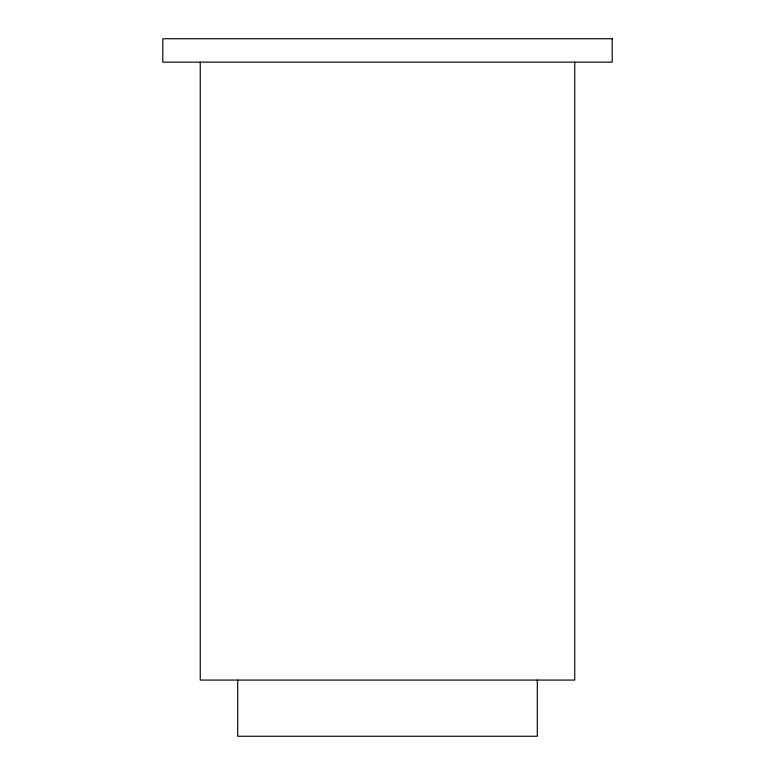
<?xml version="1.0" encoding="UTF-8"?>
<svg xmlns="http://www.w3.org/2000/svg" width="775" height="775" viewBox="0 0 775 775"><rect width="100%" height="100%" fill="white"/><g stroke="black" fill="none" stroke-linecap="round" stroke-linejoin="round"><path stroke-width="1.16" d="M574.75 62.155L574.75 680.072L200.25 680.072L200.25 62.155M537.298 680.072L537.298 736.25L237.702 736.25L237.702 680.072M612.202 38.75L162.798 38.75L162.798 62.155L612.202 62.155L612.202 38.75"/></g></svg>
